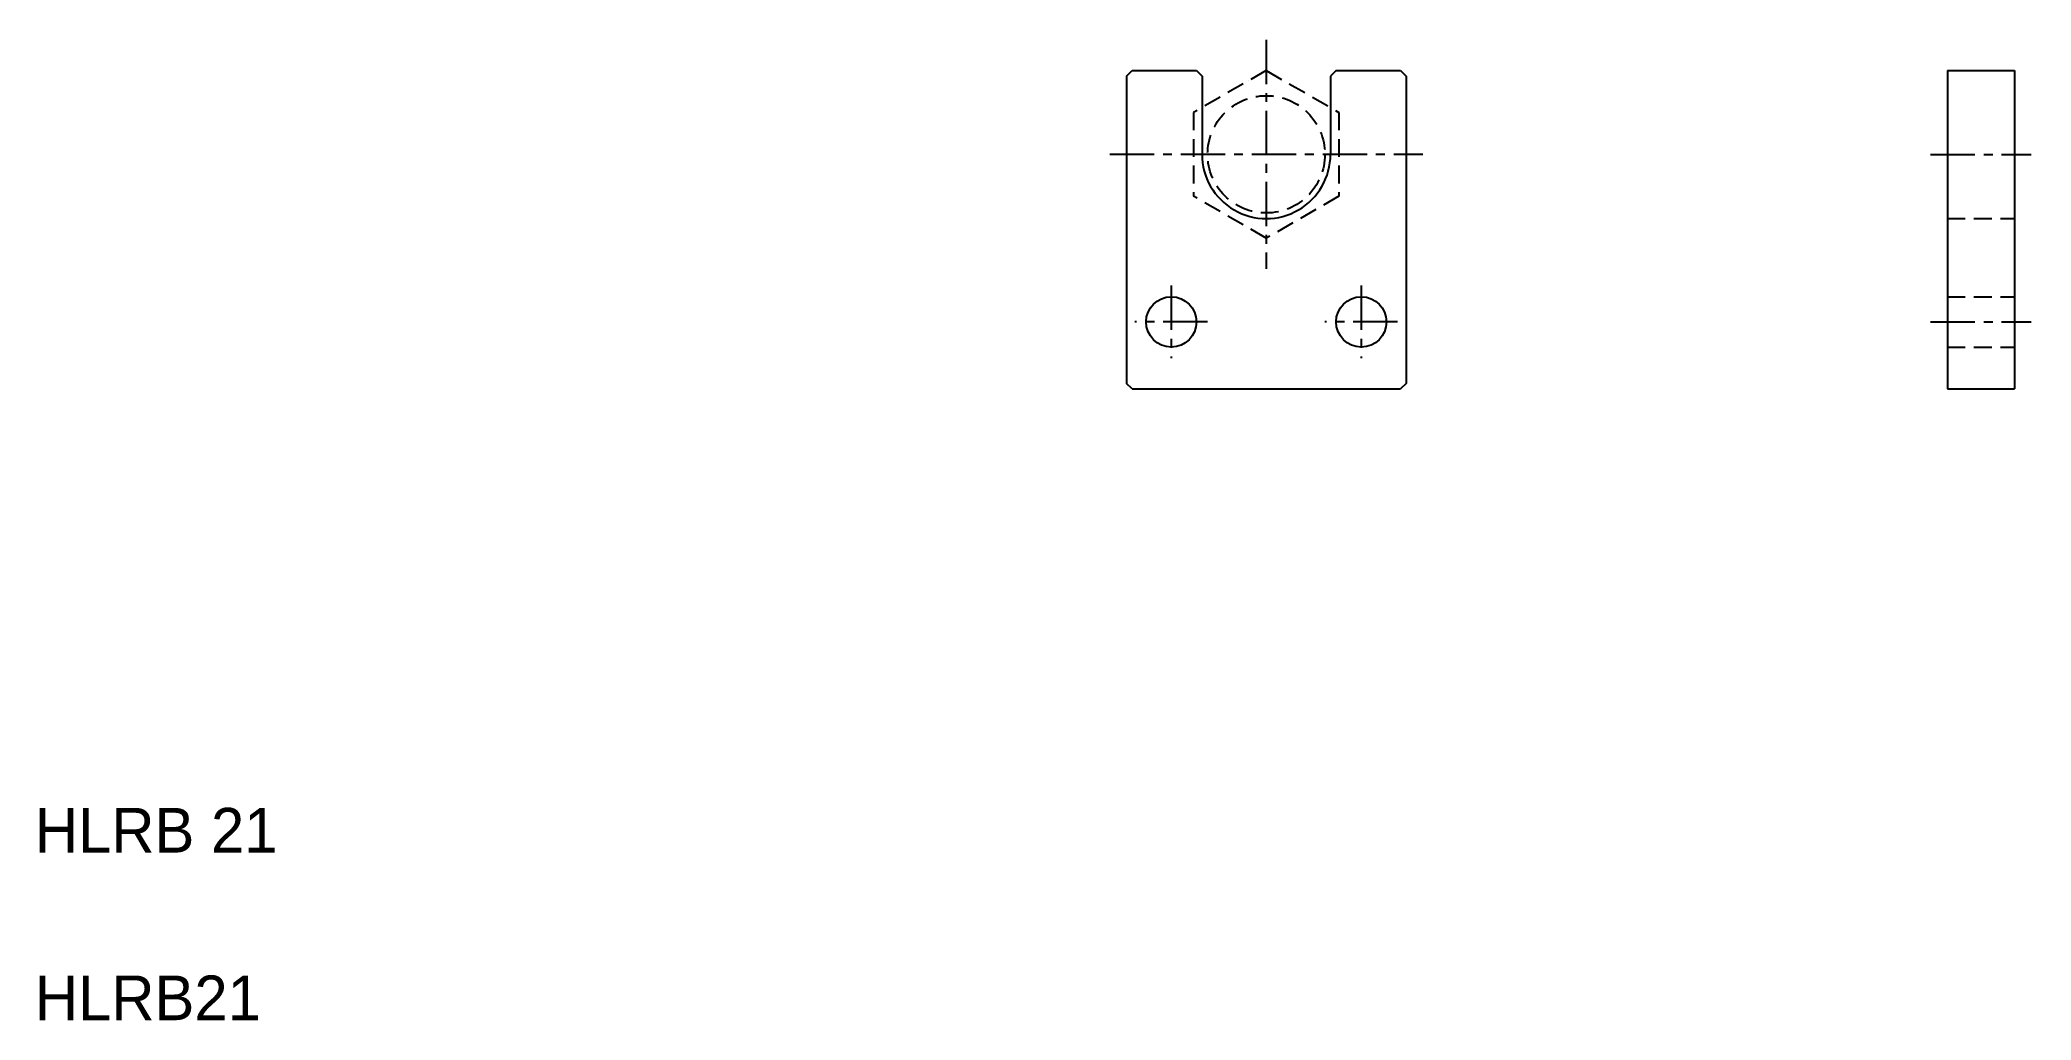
# Model space of a CAD drawing. Extents: x 21 to 377, y 20 to 196.
import ezdxf

# ---------------------------------------------------------------- set-up
doc = ezdxf.new("R2010")
doc.units = 0
doc.header["$LTSCALE"] = 0.25
doc.linetypes.add('CENTER', pattern=[50.8, 31.75, -6.35, 6.35, -6.35])
doc.linetypes.add('DASHED', pattern=[19.05, 12.7, -6.35])
doc.layers.get('0').update_dxf_attribs({"linetype": 'CONTINUOUS'})
doc.layers.add('CENTER', color=1, linetype='CENTER')

msp = doc.modelspace()

# ---------------------------------------------------------------- linework, layer by layer
for p, q in [((215.321982, 189), (216.321982, 190)), ((215.321982, 189), (215.321982, 134)), ((216.321982, 190), (227.821982, 190)), ((227.821982, 190.000002), (228.821982, 189)), ((228.821982, 189), (228.821982, 175)), ((252.821981, 190), (251.821982, 189)), ((251.821982, 189), (251.821982, 175)), ((252.821982, 190), (264.321982, 190)), ((264.321981, 190), (265.321982, 189)), ((265.321982, 189), (265.321982, 134)), ((362.181511, 189.999999), (362.181511, 132.999999)), ((362.181511, 189.999999), (374.181511, 189.999999)), ((374.181511, 189.999999), (374.181511, 132.999999)), ((233.821982, 186.25833), (233.822082, 186.25833)), ((237.071982, 188.134718), (237.071982, 188.134818)), ((216.321982, 133), (215.321982, 134)), ((216.321982, 133), (264.321982, 133)), ((265.321982, 134), (264.321981, 133)), ((362.181511, 132.999999), (374.181511, 132.999999))]:
    msp.add_line(p, q)
at = {"color": 3, "linetype": 'DASHED'}
for p, q in [((240.321982, 190.011106), (227.321982, 182.505554)), ((240.321982, 190.011108), (253.321982, 182.505554)), ((227.321982, 182.505554), (227.321982, 167.494447)), ((253.321982, 182.505554), (253.321982, 167.494447)), ((240.321982, 159.988893), (227.321982, 167.494447)), ((253.321982, 167.494447), (240.321982, 159.988893)), ((362.181511, 163.499999), (374.181511, 163.499999)), ((362.181511, 149.499999), (374.181511, 149.499999)), ((362.181511, 140.499999), (374.181511, 140.499999))]:
    msp.add_line(p, q, dxfattribs=at)
msp.add_circle((240.321982, 175), 10.5, dxfattribs=at)
for centre in [(223.321982, 145), (257.321982, 145)]:
    msp.add_circle(centre, 4.5)
msp.add_arc((240.321982, 175), 11.5, 179.99999, 0.00001)
at = {"layer": 'CENTER', "color": 1, "linetype": 'CENTER'}
for p, q in [((240.321982, 195.5), (240.321982, 154.5)), ((212.321982, 175), (268.321982, 175)), ((359.181511, 174.994999), (377.181511, 174.994999)), ((223.321982, 151.5), (223.321982, 138.5)), ((257.321982, 151.5), (257.321982, 138.5)), ((229.821982, 145), (216.821982, 145)), ((263.821982, 145), (250.821982, 145)), ((359.181511, 144.999999), (377.181511, 144.999999))]:
    msp.add_line(p, q, dxfattribs=at)

# ---------------------------------------------------------------- texts
for s, p in [('HLRB 21', (20, 50)), ('HLRB21', (20, 20))]:
    msp.add_text(s, height=8).set_placement(p)

doc.saveas('drawing.dxf')
